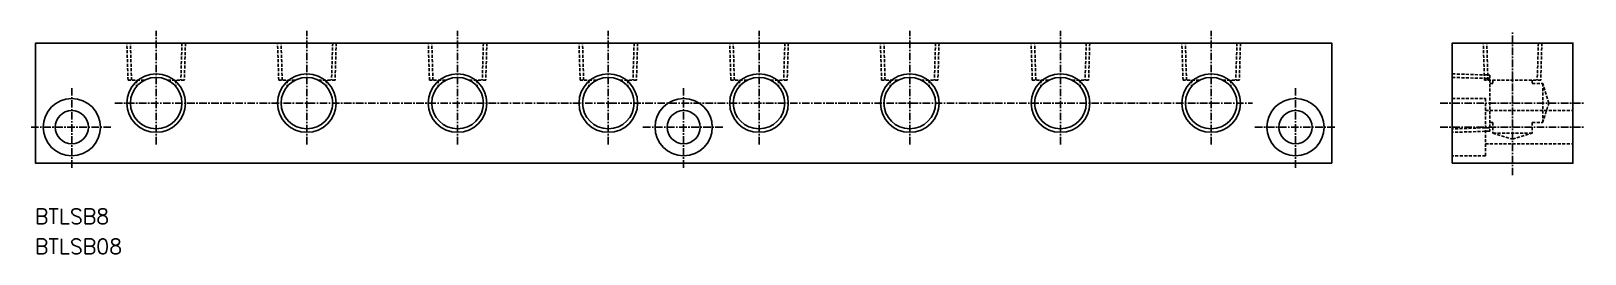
# Model space of a CAD drawing. Extents: x 41 to 299, y 72 to 110.
import ezdxf
from ezdxf.enums import TextEntityAlignment as Align

# ---------------------------------------------------------------- set-up
doc = ezdxf.new("R2010")
doc.units = 0
doc.linetypes.add('CENTER', pattern=[2, 1.25, -0.25, 0.25, -0.25])
doc.linetypes.add('DASHED', pattern=[0.75, 0.5, -0.25])
doc.layers.get('0').update_dxf_attribs({"linetype": 'CONTINUOUS'})
doc.layers.add('CENTER', color=1, linetype='CENTER')
doc.styles.get("Standard").update_dxf_attribs({"font": 'txt.shx', "bigfont": 'extfont.shx'})

msp = doc.modelspace()

# ---------------------------------------------------------------- linework, layer by layer
at = {"color": 3, "linetype": 'DASHED'}
for p, q in [((57.33, 101.3), (57.14, 107.5)), ((57.91, 101.3), (57.72, 107.5)), ((66.28, 107.5), (66.09, 101.3)), ((66.86, 107.5), (66.67, 101.3)), ((82.33, 101.3), (82.14, 107.5)), ((82.91, 101.3), (82.72, 107.5)), ((91.28, 107.5), (91.09, 101.3)), ((91.86, 107.5), (91.67, 101.3)), ((107.33, 101.3), (107.14, 107.5)), ((107.91, 101.3), (107.72, 107.5)), ((116.28, 107.5), (116.09, 101.3)), ((116.86, 107.5), (116.67, 101.3)), ((132.33, 101.3), (132.14, 107.5)), ((132.91, 101.3), (132.72, 107.5)), ((141.28, 107.5), (141.09, 101.3)), ((141.86, 107.5), (141.67, 101.3)), ((157.33, 101.3), (157.14, 107.5)), ((157.91, 101.3), (157.72, 107.5)), ((166.28, 107.5), (166.09, 101.3)), ((166.86, 107.5), (166.67, 101.3)), ((182.33, 101.3), (182.14, 107.5)), ((182.91, 101.3), (182.72, 107.5)), ((191.28, 107.5), (191.09, 101.3)), ((191.86, 107.5), (191.67, 101.3)), ((207.33, 101.3), (207.14, 107.5)), ((207.91, 101.3), (207.72, 107.5)), ((216.28, 107.5), (216.09, 101.3)), ((216.86, 107.5), (216.67, 101.3)), ((232.33, 101.3), (232.14, 107.5)), ((232.91, 101.3), (232.72, 107.5)), ((241.28, 107.5), (241.09, 101.3)), ((241.86, 107.5), (241.67, 101.3)), ((282.33, 101.3), (282.14, 107.5)), ((282.91, 101.3), (282.72, 107.5)), ((291.28, 107.5), (291.09, 101.3)), ((291.86, 107.5), (291.67, 101.3)), ((60.02, 101.3), (57.33, 101.3)), ((58.75, 101.3), (58.75, 100.29)), ((66.67, 101.3), (63.98, 101.3)), ((65.25, 101.3), (65.25, 100.29)), ((85.02, 101.3), (82.33, 101.3)), ((83.75, 101.3), (83.75, 100.29)), ((91.67, 101.3), (88.98, 101.3)), ((90.25, 101.3), (90.25, 100.29)), ((110.02, 101.3), (107.33, 101.3)), ((108.75, 101.3), (108.75, 100.29)), ((116.67, 101.3), (113.98, 101.3)), ((115.25, 101.3), (115.25, 100.29)), ((135.02, 101.3), (132.33, 101.3)), ((133.75, 101.3), (133.75, 100.29)), ((141.67, 101.3), (138.98, 101.3)), ((140.25, 101.3), (140.25, 100.29)), ((160.02, 101.3), (157.33, 101.3)), ((158.75, 101.3), (158.75, 100.29)), ((166.67, 101.3), (163.98, 101.3)), ((165.25, 101.3), (165.25, 100.29)), ((185.02, 101.3), (182.33, 101.3)), ((183.75, 101.3), (183.75, 100.29)), ((191.67, 101.3), (188.98, 101.3)), ((190.25, 101.3), (190.25, 100.29)), ((210.02, 101.3), (207.33, 101.3)), ((208.75, 101.3), (208.75, 100.29)), ((216.67, 101.3), (213.98, 101.3)), ((215.25, 101.3), (215.25, 100.29)), ((235.02, 101.3), (232.33, 101.3)), ((233.75, 101.3), (233.75, 100.29)), ((241.67, 101.3), (238.98, 101.3)), ((240.25, 101.3), (240.25, 100.29)), ((277, 102.36), (283.2, 102.17)), ((277, 101.78), (283.2, 101.59)), ((291.67, 101.3), (282.33, 101.3)), ((283.2, 102.17), (283.2, 92.83)), ((283.2, 100.75), (283.75, 100.75)), ((283.75, 101.3), (283.75, 100.75)), ((290.25, 101.3), (290.25, 100.75)), ((290.25, 100.75), (292, 100.75)), ((292, 94.25), (292, 100.75)), ((293, 97.5), (292, 100.75)), ((277, 98.25), (282.5, 98.25)), ((282.5, 98.25), (282.5, 88.75)), ((282.5, 96.25), (297, 96.25)), ((292, 94.25), (293, 97.5)), ((283.2, 93.41), (277, 93.22)), ((283.2, 92.83), (277, 92.64)), ((283.2, 94.25), (283.75, 94.25)), ((283.75, 94.25), (283.75, 92.5)), ((290.25, 94.25), (292, 94.25)), ((290.25, 94.25), (290.25, 92.5)), ((282.5, 90.75), (297, 90.75)), ((283.75, 92.5), (287, 91.5)), ((283.75, 92.5), (290.25, 92.5)), ((287, 91.5), (290.25, 92.5)), ((282.5, 88.75), (277, 88.75))]:
    msp.add_line(p, q, dxfattribs=at)
at = {"color": 7, "linetype": 'CONTINUOUS'}
for points in [[(257, 87.5), (42, 87.5), (42, 107.5), (257, 107.5)], [(277, 87.5), (297, 87.5), (297, 107.5), (277, 107.5)]]:
    msp.add_lwpolyline(points, close=True, dxfattribs=at)
at = {"color": 3, "linetype": 'CONTINUOUS'}
for centre in [(62, 97.5), (87, 97.5), (112, 97.5), (137, 97.5), (162, 97.5), (187, 97.5), (212, 97.5), (237, 97.5)]:
    msp.add_circle(centre, 4.86, dxfattribs=at)
at = {"color": 7, "linetype": 'CONTINUOUS'}
for centre, radius in [((62, 97.5), 4.28), ((87, 97.5), 4.28), ((112, 97.5), 4.28), ((137, 97.5), 4.28), ((162, 97.5), 4.28), ((187, 97.5), 4.28), ((212, 97.5), 4.28), ((237, 97.5), 4.28), ((48, 93.5), 4.75), ((149.5, 93.5), 4.75), ((251, 93.5), 4.75), ((48, 93.5), 2.75), ((149.5, 93.5), 2.75), ((251, 93.5), 2.75)]:
    msp.add_circle(centre, radius, dxfattribs=at)
at = {"layer": 'CENTER', "color": 1, "linetype": 'CENTER'}
for p, q in [((62, 90.64), (62, 109.5)), ((87, 90.64), (87, 109.5)), ((112, 90.64), (112, 109.5)), ((137, 90.64), (137, 109.5)), ((162, 90.64), (162, 109.5)), ((187, 90.64), (187, 109.5)), ((212, 90.64), (212, 109.5)), ((237, 90.64), (237, 109.5)), ((287, 85.5), (287, 109.5)), ((48, 86.75), (48, 100.25)), ((149.5, 86.75), (149.5, 100.25)), ((251, 86.75), (251, 100.25)), ((55.14, 97.5), (243.86, 97.5)), ((275, 97.5), (299, 97.5)), ((41.25, 93.5), (54.75, 93.5)), ((142.75, 93.5), (156.25, 93.5)), ((244.25, 93.5), (257.75, 93.5)), ((275, 93.5), (299, 93.5))]:
    msp.add_line(p, q, dxfattribs=at)

# ---------------------------------------------------------------- texts
at = {"color": 7, "linetype": 'CONTINUOUS'}
for s, p in [('BTLSB8', (41.89, 78.65)), ('BTLSB08', (41.89, 73.65))]:
    msp.add_text(s, height=2.5, dxfattribs=at).set_placement(p, align=Align.MIDDLE_LEFT)

doc.saveas('drawing.dxf')
